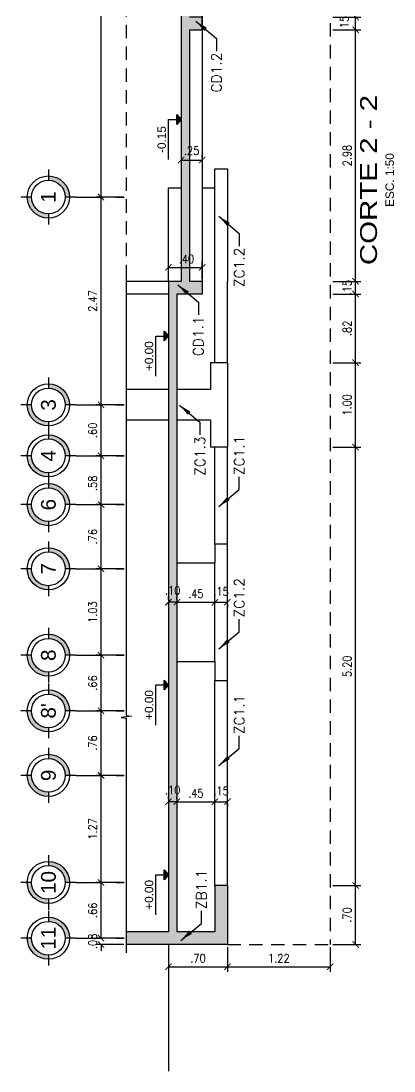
# Model space of a CAD drawing. Header units: millimetres. Extents: x 32 to 57.1, y -1.6 to 19.3.
# Drawn here: x 31.96 to 36.39, y -1.57 to 10.88 of the extents above; entities that cross this region are included whole.
import ezdxf
from ezdxf.enums import TextEntityAlignment as Align

# ---------------------------------------------------------------- set-up
doc = ezdxf.new("R2010")
doc.units = ezdxf.units.MM
doc.header["$LTSCALE"] = 0.05
doc.linetypes.add('DASHDOT2', pattern=[12.7, 6.35, -3.175, 0, -3.175])
doc.linetypes.add('HIDDEN2', pattern=[4.7625, 3.175, -1.5875])
for name, color, linetype in [('ACHURADO', 1, 'Continuous'), ('ACOTADO', 2, 'Continuous'), ('CANT_INVIS', 2, 'HIDDEN2'), ('CANT_VIS', 3, 'Continuous'), ('CONT_CORTE', 4, 'Continuous'), ('EJES', 1, 'DASHDOT2'), ('TITULOS', 1, 'Continuous'), ('TXT_IND', 2, 'Continuous')]:
    doc.layers.add(name, color=color, linetype=linetype)
doc.styles.add('ACOTAMIENTOS', font='romans.shx', dxfattribs={"width": 0.85})
doc.styles.add('ARIAL', font='arial.ttf')
doc.styles.get("Standard").update_dxf_attribs({"font": 'romans.shx'})
doc.dimstyles.new('ACOTA_50', dxfattribs={"dimscale": 0.05, "dimtxt": 2, "dimasz": 1.5, "dimexe": 1.25, "dimexo": 0.625, "dimgap": 1, "dimtad": 1, "dimzin": 4, "dimdsep": 46, "dimtxsty": 'ACOTAMIENTOS', "dimblk1": 'ARCHTICK', "dimblk2": 'ARCHTICK', "dimsah": 1, "dimcen": 1.5, "dimclrd": 1, "dimclre": 1, "dimclrt": 256, "dimadec": 0, "dimazin": 0, "dimtfac": 1, "dimtofl": 0, "dimtmove": 2, "dimatfit": 3, "dimfxl": 0, "dimtolj": 1, "dimtzin": 0, "dimarcsym": 0})

# ---------------------------------------------------------------- blocks, each defined once
blk = doc.blocks.new('Nivel-elev')
at = {"layer": 'TXT_IND'}
blk.add_hatch(color=1, dxfattribs=at).paths.add_polyline_path([(-0.058, 0.051), (0.058, 0.051), (0, 0)])
for p, q in [((0, 0), (-0.058, 0.051)), ((-0.058, 0.051), (0.058, 0.051)), ((0.058, 0.051), (0, 0))]:
    blk.add_line(p, q, dxfattribs=at)
blk.add_lwpolyline([(-0.476, 0.151), (0, 0.151), (0, 0.051)], dxfattribs=at)
blk.add_attdef('+2.85', (-0.476, 0.171), '', height=0.0975, dxfattribs=at)
blk = doc.blocks.new('_ARCHTICK')
at = {"color": 0, "linetype": 'ByBlock', "const_width": 0.15}
blk.add_lwpolyline([(-0.5, -0.5), (0.5, 0.5)], dxfattribs=at)
blk = doc.blocks.new('*D170')
at = {"layer": 'ACOTADO', "color": 1, "lineweight": -2}
for p, q in [((33.712, -0.106), (33.712, -0.4)), ((34.412, -0.106), (34.412, -0.4)), ((33.712, -0.338), (34.412, -0.338))]:
    blk.add_line(p, q, dxfattribs=at)
at = {"layer": 'DEFPOINTS', "color": 0}
for p in [(33.712, -0.075), (34.412, -0.075), (34.412, -0.338)]:
    blk.add_point(p, dxfattribs=at)
at = {"layer": 'ACOTADO', "color": 1, "lineweight": -2, "xscale": 0.07500000000000001, "yscale": 0.07500000000000001, "zscale": 0.07500000000000001, "rotation": 180}
blk.add_blockref('_ARCHTICK', (33.712, -0.338), dxfattribs=at)
at = {"layer": 'ACOTADO', "color": 1, "lineweight": -2, "xscale": 0.07500000000000001, "yscale": 0.07500000000000001, "zscale": 0.07500000000000001}
blk.add_blockref('_ARCHTICK', (34.412, -0.338), dxfattribs=at)
at = {"layer": 'ACOTADO', "insert": (34.062, -0.238), "char_height": 0.1, "attachment_point": 5, "style": 'ACOTAMIENTOS'}
blk.add_mtext('\\A1;.70', dxfattribs=at)
blk = doc.blocks.new('*D171')
at = {"layer": 'ACOTADO', "color": 1, "lineweight": -2}
for p, q in [((35.663, 0.625), (35.994, 0.625)), ((35.932, -0.075), (35.932, 0.625)), ((35.663, -0.075), (35.994, -0.075))]:
    blk.add_line(p, q, dxfattribs=at)
at = {"layer": 'DEFPOINTS', "color": 0}
for p in [(35.632, 0.625), (35.932, 0.625), (35.632, -0.075)]:
    blk.add_point(p, dxfattribs=at)
at = {"layer": 'ACOTADO', "color": 1, "lineweight": -2, "xscale": 0.07500000000000001, "yscale": 0.07500000000000001, "zscale": 0.07500000000000001}
for p, rotation in [((35.932, 0.625), 90), ((35.932, -0.075), 270)]:
    blk.add_blockref('_ARCHTICK', p, dxfattribs=dict(at, rotation=rotation))
at = {"layer": 'ACOTADO', "insert": (35.832, 0.275), "char_height": 0.1, "attachment_point": 5, "rotation": 90, "style": 'ACOTAMIENTOS'}
blk.add_mtext('\\A1;.70', dxfattribs=at)
blk = doc.blocks.new('*D169')
at = {"layer": 'ACOTADO', "color": 1, "lineweight": -2}
for p, q in [((35.663, 7.79), (35.994, 7.79)), ((35.932, 7.64), (35.932, 7.79)), ((35.663, 7.64), (35.994, 7.64))]:
    blk.add_line(p, q, dxfattribs=at)
at = {"layer": 'DEFPOINTS', "color": 0}
for p in [(35.632, 7.79), (35.932, 7.79), (35.632, 7.64)]:
    blk.add_point(p, dxfattribs=at)
at = {"layer": 'ACOTADO', "color": 1, "lineweight": -2, "xscale": 0.07500000000000001, "yscale": 0.07500000000000001, "zscale": 0.07500000000000001}
for p, rotation in [((35.932, 7.79), 90), ((35.932, 7.64), 270)]:
    blk.add_blockref('_ARCHTICK', p, dxfattribs=dict(at, rotation=rotation))
at = {"layer": 'ACOTADO', "insert": (35.832, 7.715), "char_height": 0.1, "attachment_point": 5, "rotation": 90, "style": 'ACOTAMIENTOS'}
blk.add_mtext('\\A1;.15', dxfattribs=at)
blk = doc.blocks.new('*D172')
at = {"layer": 'ACOTADO', "color": 1, "lineweight": -2}
for p, q in [((35.663, 5.825), (35.994, 5.825)), ((35.932, 0.625), (35.932, 5.825)), ((35.663, 0.625), (35.994, 0.625))]:
    blk.add_line(p, q, dxfattribs=at)
at = {"layer": 'DEFPOINTS', "color": 0}
for p in [(35.632, 5.825), (35.932, 5.825), (35.632, 0.625)]:
    blk.add_point(p, dxfattribs=at)
at = {"layer": 'ACOTADO', "color": 1, "lineweight": -2, "xscale": 0.07500000000000001, "yscale": 0.07500000000000001, "zscale": 0.07500000000000001}
for p, rotation in [((35.932, 5.825), 90), ((35.932, 0.625), 270)]:
    blk.add_blockref('_ARCHTICK', p, dxfattribs=dict(at, rotation=rotation))
at = {"layer": 'ACOTADO', "insert": (35.832, 3.225), "char_height": 0.1, "attachment_point": 5, "rotation": 90, "style": 'ACOTAMIENTOS'}
blk.add_mtext('\\A1;5.20', dxfattribs=at)
blk = doc.blocks.new('*D173')
at = {"layer": 'ACOTADO', "color": 1, "lineweight": -2}
for p, q in [((35.663, 6.825), (35.994, 6.825)), ((35.932, 5.825), (35.932, 6.825)), ((35.663, 5.825), (35.994, 5.825))]:
    blk.add_line(p, q, dxfattribs=at)
at = {"layer": 'DEFPOINTS', "color": 0}
for p in [(35.632, 6.825), (35.932, 6.825), (35.632, 5.825)]:
    blk.add_point(p, dxfattribs=at)
at = {"layer": 'ACOTADO', "color": 1, "lineweight": -2, "xscale": 0.07500000000000001, "yscale": 0.07500000000000001, "zscale": 0.07500000000000001}
for p, rotation in [((35.932, 6.825), 90), ((35.932, 5.825), 270)]:
    blk.add_blockref('_ARCHTICK', p, dxfattribs=dict(at, rotation=rotation))
at = {"layer": 'ACOTADO', "insert": (35.832, 6.325), "char_height": 0.1, "attachment_point": 5, "rotation": 90, "style": 'ACOTAMIENTOS'}
blk.add_mtext('\\A1;1.00', dxfattribs=at)
blk = doc.blocks.new('*D174')
at = {"layer": 'ACOTADO', "color": 1, "lineweight": -2}
for p, q in [((35.663, 7.64), (35.994, 7.64)), ((35.932, 6.825), (35.932, 7.64)), ((35.663, 6.825), (35.994, 6.825))]:
    blk.add_line(p, q, dxfattribs=at)
at = {"layer": 'DEFPOINTS', "color": 0}
for p in [(35.632, 7.64), (35.932, 7.64), (35.632, 6.825)]:
    blk.add_point(p, dxfattribs=at)
at = {"layer": 'ACOTADO', "color": 1, "lineweight": -2, "xscale": 0.07500000000000001, "yscale": 0.07500000000000001, "zscale": 0.07500000000000001}
for p, rotation in [((35.932, 7.64), 90), ((35.932, 6.825), 270)]:
    blk.add_blockref('_ARCHTICK', p, dxfattribs=dict(at, rotation=rotation))
at = {"layer": 'ACOTADO', "insert": (35.832, 7.233), "char_height": 0.1, "attachment_point": 5, "rotation": 90, "style": 'ACOTAMIENTOS'}
blk.add_mtext('\\A1;.82', dxfattribs=at)
blk = doc.blocks.new('Titulos')
at = {"layer": 'TITULOS', "color": 1, "style": 'ARIAL', "width": 1.25}
blk.add_attdef('TITULO_1', text='', height=0.2, dxfattribs=at).set_placement((0, 0.25), align=Align.MIDDLE_CENTER)
at = {"layer": 'TITULOS', "style": 'ARIAL', "width": 1.25}
blk.add_attdef('TITULO_2', text='', height=0.2, dxfattribs=at).set_placement((0, 0), align=Align.MIDDLE_CENTER)
at = {"layer": 'TITULOS', "color": 2, "width": 1.25}
for tag, p in [('ESCALA_1', (0, -0.25)), ('ESCALA_2', (0, -0.408))]:
    blk.add_attdef(tag, text='', height=0.1, dxfattribs=at).set_placement(p, align=Align.MIDDLE_CENTER)
blk = doc.blocks.new('*D175')
at = {"layer": 'ACOTADO', "color": 1, "lineweight": -2}
for p, q in [((33.712, 1.65), (33.712, 1.682)), ((33.812, 1.619), (33.712, 1.619)), ((33.812, 1.65), (33.812, 1.682))]:
    blk.add_line(p, q, dxfattribs=at)
at = {"layer": 'DEFPOINTS', "color": 0}
for p in [(33.712, 1.619), (33.712, 1.619), (33.812, 1.619)]:
    blk.add_point(p, dxfattribs=at)
at = {"layer": 'ACOTADO', "color": 1, "lineweight": -2, "xscale": 0.07500000000000001, "yscale": 0.07500000000000001, "zscale": 0.07500000000000001, "rotation": 180}
blk.add_blockref('_ARCHTICK', (33.712, 1.619), dxfattribs=at)
at = {"layer": 'ACOTADO', "color": 1, "lineweight": -2, "xscale": 0.07500000000000001, "yscale": 0.07500000000000001, "zscale": 0.07500000000000001}
blk.add_blockref('_ARCHTICK', (33.812, 1.619), dxfattribs=at)
at = {"layer": 'ACOTADO', "insert": (33.762, 1.758), "char_height": 0.1, "attachment_point": 5, "style": 'ACOTAMIENTOS'}
blk.add_mtext('\\A1;.10', dxfattribs=at)
blk = doc.blocks.new('*D176')
at = {"layer": 'ACOTADO', "color": 1, "lineweight": -2}
for p, q in [((33.812, 1.65), (33.812, 1.682)), ((33.812, 1.619), (34.262, 1.619)), ((34.262, 1.646), (34.262, 1.682))]:
    blk.add_line(p, q, dxfattribs=at)
at = {"layer": 'DEFPOINTS', "color": 0}
for p in [(33.812, 1.619), (34.262, 1.619), (34.262, 1.615)]:
    blk.add_point(p, dxfattribs=at)
at = {"layer": 'ACOTADO', "color": 1, "lineweight": -2, "xscale": 0.07500000000000001, "yscale": 0.07500000000000001, "zscale": 0.07500000000000001, "rotation": 180}
blk.add_blockref('_ARCHTICK', (33.812, 1.619), dxfattribs=at)
at = {"layer": 'ACOTADO', "color": 1, "lineweight": -2, "xscale": 0.07500000000000001, "yscale": 0.07500000000000001, "zscale": 0.07500000000000001}
blk.add_blockref('_ARCHTICK', (34.262, 1.619), dxfattribs=at)
at = {"layer": 'ACOTADO', "insert": (34.037, 1.719), "char_height": 0.1, "attachment_point": 5, "style": 'ACOTAMIENTOS'}
blk.add_mtext('\\A1;.45', dxfattribs=at)
blk = doc.blocks.new('*D177')
at = {"layer": 'ACOTADO', "color": 1, "lineweight": -2}
for p, q in [((34.262, 1.646), (34.262, 1.682)), ((34.262, 1.619), (34.412, 1.619)), ((34.412, 1.594), (34.412, 1.557))]:
    blk.add_line(p, q, dxfattribs=at)
at = {"layer": 'DEFPOINTS', "color": 0}
for p in [(34.412, 1.625), (34.412, 1.619), (34.262, 1.615)]:
    blk.add_point(p, dxfattribs=at)
at = {"layer": 'ACOTADO', "color": 1, "lineweight": -2, "xscale": 0.07500000000000001, "yscale": 0.07500000000000001, "zscale": 0.07500000000000001, "rotation": 180}
blk.add_blockref('_ARCHTICK', (34.262, 1.619), dxfattribs=at)
at = {"layer": 'ACOTADO', "color": 1, "lineweight": -2, "xscale": 0.07500000000000001, "yscale": 0.07500000000000001, "zscale": 0.07500000000000001}
blk.add_blockref('_ARCHTICK', (34.412, 1.619), dxfattribs=at)
at = {"layer": 'ACOTADO', "insert": (34.337, 1.747), "char_height": 0.1, "attachment_point": 5, "style": 'ACOTAMIENTOS'}
blk.add_mtext('\\A1;.15', dxfattribs=at)
blk = doc.blocks.new('*D178')
at = {"layer": 'ACOTADO', "color": 1, "lineweight": -2}
for p, q in [((33.712, 4.016), (33.712, 4.048)), ((33.812, 3.985), (33.712, 3.985)), ((33.812, 4.016), (33.812, 4.048))]:
    blk.add_line(p, q, dxfattribs=at)
at = {"layer": 'DEFPOINTS', "color": 0}
for p in [(33.712, 3.985), (33.712, 3.985), (33.812, 3.985)]:
    blk.add_point(p, dxfattribs=at)
at = {"layer": 'ACOTADO', "color": 1, "lineweight": -2, "xscale": 0.07500000000000001, "yscale": 0.07500000000000001, "zscale": 0.07500000000000001, "rotation": 180}
blk.add_blockref('_ARCHTICK', (33.712, 3.985), dxfattribs=at)
at = {"layer": 'ACOTADO', "color": 1, "lineweight": -2, "xscale": 0.07500000000000001, "yscale": 0.07500000000000001, "zscale": 0.07500000000000001}
blk.add_blockref('_ARCHTICK', (33.812, 3.985), dxfattribs=at)
at = {"layer": 'ACOTADO', "insert": (33.762, 4.124), "char_height": 0.1, "attachment_point": 5, "style": 'ACOTAMIENTOS'}
blk.add_mtext('\\A1;.10', dxfattribs=at)
blk = doc.blocks.new('*D179')
at = {"layer": 'ACOTADO', "color": 1, "lineweight": -2}
for p, q in [((33.812, 4.016), (33.812, 4.048)), ((33.812, 3.985), (34.262, 3.985)), ((34.262, 4.012), (34.262, 4.048))]:
    blk.add_line(p, q, dxfattribs=at)
at = {"layer": 'DEFPOINTS', "color": 0}
for p in [(33.812, 3.985), (34.262, 3.985), (34.262, 3.981)]:
    blk.add_point(p, dxfattribs=at)
at = {"layer": 'ACOTADO', "color": 1, "lineweight": -2, "xscale": 0.07500000000000001, "yscale": 0.07500000000000001, "zscale": 0.07500000000000001, "rotation": 180}
blk.add_blockref('_ARCHTICK', (33.812, 3.985), dxfattribs=at)
at = {"layer": 'ACOTADO', "color": 1, "lineweight": -2, "xscale": 0.07500000000000001, "yscale": 0.07500000000000001, "zscale": 0.07500000000000001}
blk.add_blockref('_ARCHTICK', (34.262, 3.985), dxfattribs=at)
at = {"layer": 'ACOTADO', "insert": (34.037, 4.085), "char_height": 0.1, "attachment_point": 5, "style": 'ACOTAMIENTOS'}
blk.add_mtext('\\A1;.45', dxfattribs=at)
blk = doc.blocks.new('*D180')
at = {"layer": 'ACOTADO', "color": 1, "lineweight": -2}
for p, q in [((34.262, 4.012), (34.262, 4.048)), ((34.262, 3.985), (34.412, 3.985)), ((34.412, 3.96), (34.412, 3.923))]:
    blk.add_line(p, q, dxfattribs=at)
at = {"layer": 'DEFPOINTS', "color": 0}
for p in [(34.412, 3.991), (34.412, 3.985), (34.262, 3.981)]:
    blk.add_point(p, dxfattribs=at)
at = {"layer": 'ACOTADO', "color": 1, "lineweight": -2, "xscale": 0.07500000000000001, "yscale": 0.07500000000000001, "zscale": 0.07500000000000001, "rotation": 180}
blk.add_blockref('_ARCHTICK', (34.262, 3.985), dxfattribs=at)
at = {"layer": 'ACOTADO', "color": 1, "lineweight": -2, "xscale": 0.07500000000000001, "yscale": 0.07500000000000001, "zscale": 0.07500000000000001}
blk.add_blockref('_ARCHTICK', (34.412, 3.985), dxfattribs=at)
at = {"layer": 'ACOTADO', "insert": (34.337, 4.113), "char_height": 0.1, "attachment_point": 5, "style": 'ACOTAMIENTOS'}
blk.add_mtext('\\A1;.15', dxfattribs=at)
blk = doc.blocks.new('*D181')
at = {"layer": 'ACOTADO', "color": 1, "lineweight": -2}
for p, q in [((34.412, -0.106), (34.412, -0.4)), ((35.632, -0.106), (35.632, -0.4)), ((34.412, -0.338), (35.632, -0.338))]:
    blk.add_line(p, q, dxfattribs=at)
at = {"layer": 'DEFPOINTS', "color": 0}
for p in [(34.412, -0.075), (35.632, -0.075), (35.632, -0.338)]:
    blk.add_point(p, dxfattribs=at)
at = {"layer": 'ACOTADO', "color": 1, "lineweight": -2, "xscale": 0.07500000000000001, "yscale": 0.07500000000000001, "zscale": 0.07500000000000001, "rotation": 180}
blk.add_blockref('_ARCHTICK', (34.412, -0.338), dxfattribs=at)
at = {"layer": 'ACOTADO', "color": 1, "lineweight": -2, "xscale": 0.07500000000000001, "yscale": 0.07500000000000001, "zscale": 0.07500000000000001}
blk.add_blockref('_ARCHTICK', (35.632, -0.338), dxfattribs=at)
at = {"layer": 'ACOTADO', "insert": (35.022, -0.238), "char_height": 0.1, "attachment_point": 5, "style": 'ACOTAMIENTOS'}
blk.add_mtext('\\A1;1.22', dxfattribs=at)
blk = doc.blocks.new('*D182')
at = {"layer": 'ACOTADO', "color": 1, "lineweight": -2}
for p, q in [((35.663, 10.773), (35.994, 10.773)), ((35.932, 7.79), (35.932, 10.773)), ((35.663, 7.79), (35.994, 7.79))]:
    blk.add_line(p, q, dxfattribs=at)
at = {"layer": 'DEFPOINTS', "color": 0}
for p in [(35.632, 10.773), (35.932, 10.773), (35.632, 7.79)]:
    blk.add_point(p, dxfattribs=at)
at = {"layer": 'ACOTADO', "color": 1, "lineweight": -2, "xscale": 0.07500000000000001, "yscale": 0.07500000000000001, "zscale": 0.07500000000000001}
for p, rotation in [((35.932, 10.773), 90), ((35.932, 7.79), 270)]:
    blk.add_blockref('_ARCHTICK', p, dxfattribs=dict(at, rotation=rotation))
at = {"layer": 'ACOTADO', "insert": (35.832, 9.282), "char_height": 0.1, "attachment_point": 5, "rotation": 90, "style": 'ACOTAMIENTOS'}
blk.add_mtext('\\A1;2.98', dxfattribs=at)
blk = doc.blocks.new('EJE')
at = {"layer": 'EJES', "linetype": 'Continuous'}
for points in [[(-0.25, 0), (-0.2, 0, -0.414214), (0, 0.2), (0, 0.25, 0.414214)], [(0.25, 0), (0.2, 0, -0.414214), (0, -0.2), (0, -0.25, 0.414214)]]:
    blk.add_hatch(color=256, dxfattribs=at).paths.add_polyline_path(points)
at = {"layer": 'EJES', "color": 1, "linetype": 'Continuous'}
for p, q in [((0, 0.2), (0, 0.325)), ((-0.2, 0), (-0.325, 0)), ((0.325, 0), (0.2, 0)), ((0, -0.325), (0, -0.2))]:
    blk.add_line(p, q, dxfattribs=at)
at = {"layer": 'EJES', "color": 3, "linetype": 'Continuous'}
for radius in [0.25, 0.2]:
    blk.add_circle((0, 0), radius, dxfattribs=at)
at = {"layer": 'EJES', "color": 4, "linetype": 'Continuous', "style": 'ARIAL'}
blk.add_attdef('EJE', text='', height=0.175, dxfattribs=at).set_placement((0, 0), align=Align.MIDDLE_CENTER)
blk = doc.blocks.new('*D189')
at = {"layer": 'ACOTADO', "color": 1, "lineweight": -2}
for p, q in [((33.181, 0), (32.849, 0)), ((32.912, 0), (32.912, 0.075)), ((33.181, -0.075), (32.849, -0.075)), ((32.912, -0.075), (32.912, -0.15))]:
    blk.add_line(p, q, dxfattribs=at)
at = {"layer": 'DEFPOINTS', "color": 0}
for p in [(32.912, 0), (33.212, 0), (33.212, -0.075)]:
    blk.add_point(p, dxfattribs=at)
at = {"layer": 'ACOTADO', "color": 1, "lineweight": -2, "xscale": 0.07500000000000001, "yscale": 0.07500000000000001, "zscale": 0.07500000000000001}
for p, rotation in [((32.912, 0), 270), ((32.912, -0.075), 90)]:
    blk.add_blockref('_ARCHTICK', p, dxfattribs=dict(at, rotation=rotation))
at = {"layer": 'ACOTADO', "insert": (32.812, -0.037), "char_height": 0.1, "attachment_point": 5, "rotation": 90, "style": 'ACOTAMIENTOS'}
blk.add_mtext('\\A1;.08', dxfattribs=at)
blk = doc.blocks.new('*D190')
at = {"layer": 'ACOTADO', "color": 1, "lineweight": -2}
for p, q in [((33.181, 0.661), (32.849, 0.661)), ((32.912, 0), (32.912, 0.661)), ((33.181, 0), (32.849, 0))]:
    blk.add_line(p, q, dxfattribs=at)
at = {"layer": 'DEFPOINTS', "color": 0}
for p in [(32.912, 0.661), (33.212, 0.661), (33.212, 0)]:
    blk.add_point(p, dxfattribs=at)
at = {"layer": 'ACOTADO', "color": 1, "lineweight": -2, "xscale": 0.07500000000000001, "yscale": 0.07500000000000001, "zscale": 0.07500000000000001}
for p, rotation in [((32.912, 0.661), 90), ((32.912, 0), 270)]:
    blk.add_blockref('_ARCHTICK', p, dxfattribs=dict(at, rotation=rotation))
at = {"layer": 'ACOTADO', "insert": (32.812, 0.331), "char_height": 0.1, "attachment_point": 5, "rotation": 90, "style": 'ACOTAMIENTOS'}
blk.add_mtext('\\A1;.66', dxfattribs=at)
blk = doc.blocks.new('*D191')
at = {"layer": 'ACOTADO', "color": 1, "lineweight": -2}
for p, q in [((33.181, 1.931), (32.849, 1.931)), ((32.912, 0.661), (32.912, 1.931)), ((33.181, 0.661), (32.849, 0.661))]:
    blk.add_line(p, q, dxfattribs=at)
at = {"layer": 'DEFPOINTS', "color": 0}
for p in [(32.912, 1.931), (33.212, 1.931), (33.212, 0.661)]:
    blk.add_point(p, dxfattribs=at)
at = {"layer": 'ACOTADO', "color": 1, "lineweight": -2, "xscale": 0.07500000000000001, "yscale": 0.07500000000000001, "zscale": 0.07500000000000001}
for p, rotation in [((32.912, 1.931), 90), ((32.912, 0.661), 270)]:
    blk.add_blockref('_ARCHTICK', p, dxfattribs=dict(at, rotation=rotation))
at = {"layer": 'ACOTADO', "insert": (32.812, 1.296), "char_height": 0.1, "attachment_point": 5, "rotation": 90, "style": 'ACOTAMIENTOS'}
blk.add_mtext('\\A1;1.27', dxfattribs=at)
blk = doc.blocks.new('*D192')
at = {"layer": 'ACOTADO', "color": 1, "lineweight": -2}
for p, q in [((33.181, 2.696), (32.849, 2.696)), ((32.912, 1.931), (32.912, 2.696)), ((33.181, 1.931), (32.849, 1.931))]:
    blk.add_line(p, q, dxfattribs=at)
at = {"layer": 'DEFPOINTS', "color": 0}
for p in [(32.912, 2.696), (33.212, 2.696), (33.212, 1.931)]:
    blk.add_point(p, dxfattribs=at)
at = {"layer": 'ACOTADO', "color": 1, "lineweight": -2, "xscale": 0.07500000000000001, "yscale": 0.07500000000000001, "zscale": 0.07500000000000001}
for p, rotation in [((32.912, 2.696), 90), ((32.912, 1.931), 270)]:
    blk.add_blockref('_ARCHTICK', p, dxfattribs=dict(at, rotation=rotation))
at = {"layer": 'ACOTADO', "insert": (32.812, 2.314), "char_height": 0.1, "attachment_point": 5, "rotation": 90, "style": 'ACOTAMIENTOS'}
blk.add_mtext('\\A1;.76', dxfattribs=at)
blk = doc.blocks.new('*D193')
at = {"layer": 'ACOTADO', "color": 1, "lineweight": -2}
for p, q in [((33.181, 3.356), (32.849, 3.356)), ((32.912, 2.696), (32.912, 3.356)), ((33.181, 2.696), (32.849, 2.696))]:
    blk.add_line(p, q, dxfattribs=at)
at = {"layer": 'DEFPOINTS', "color": 0}
for p in [(32.912, 3.356), (33.212, 3.356), (33.212, 2.696)]:
    blk.add_point(p, dxfattribs=at)
at = {"layer": 'ACOTADO', "color": 1, "lineweight": -2, "xscale": 0.07500000000000001, "yscale": 0.07500000000000001, "zscale": 0.07500000000000001}
for p, rotation in [((32.912, 3.356), 90), ((32.912, 2.696), 270)]:
    blk.add_blockref('_ARCHTICK', p, dxfattribs=dict(at, rotation=rotation))
at = {"layer": 'ACOTADO', "insert": (32.812, 3.026), "char_height": 0.1, "attachment_point": 5, "rotation": 90, "style": 'ACOTAMIENTOS'}
blk.add_mtext('\\A1;.66', dxfattribs=at)
blk = doc.blocks.new('*D194')
at = {"layer": 'ACOTADO', "color": 1, "lineweight": -2}
for p, q in [((33.181, 4.381), (32.849, 4.381)), ((32.912, 3.356), (32.912, 4.381)), ((33.181, 3.356), (32.849, 3.356))]:
    blk.add_line(p, q, dxfattribs=at)
at = {"layer": 'DEFPOINTS', "color": 0}
for p in [(32.912, 4.381), (33.212, 4.381), (33.212, 3.356)]:
    blk.add_point(p, dxfattribs=at)
at = {"layer": 'ACOTADO', "color": 1, "lineweight": -2, "xscale": 0.07500000000000001, "yscale": 0.07500000000000001, "zscale": 0.07500000000000001}
for p, rotation in [((32.912, 4.381), 90), ((32.912, 3.356), 270)]:
    blk.add_blockref('_ARCHTICK', p, dxfattribs=dict(at, rotation=rotation))
at = {"layer": 'ACOTADO', "insert": (32.812, 3.868), "char_height": 0.1, "attachment_point": 5, "rotation": 90, "style": 'ACOTAMIENTOS'}
blk.add_mtext('\\A1;1.03', dxfattribs=at)
blk = doc.blocks.new('*D195')
at = {"layer": 'ACOTADO', "color": 1, "lineweight": -2}
for p, q in [((33.181, 5.142), (32.849, 5.142)), ((32.912, 4.381), (32.912, 5.142)), ((33.181, 4.381), (32.849, 4.381))]:
    blk.add_line(p, q, dxfattribs=at)
at = {"layer": 'DEFPOINTS', "color": 0}
for p in [(32.912, 5.142), (33.212, 5.142), (33.212, 4.381)]:
    blk.add_point(p, dxfattribs=at)
at = {"layer": 'ACOTADO', "color": 1, "lineweight": -2, "xscale": 0.07500000000000001, "yscale": 0.07500000000000001, "zscale": 0.07500000000000001}
for p, rotation in [((32.912, 5.142), 90), ((32.912, 4.381), 270)]:
    blk.add_blockref('_ARCHTICK', p, dxfattribs=dict(at, rotation=rotation))
at = {"layer": 'ACOTADO', "insert": (32.812, 4.762), "char_height": 0.1, "attachment_point": 5, "rotation": 90, "style": 'ACOTAMIENTOS'}
blk.add_mtext('\\A1;.76', dxfattribs=at)
blk = doc.blocks.new('*D196')
at = {"layer": 'ACOTADO', "color": 1, "lineweight": -2}
for p, q in [((33.181, 5.721), (32.849, 5.721)), ((32.912, 5.142), (32.912, 5.721)), ((33.181, 5.142), (32.849, 5.142))]:
    blk.add_line(p, q, dxfattribs=at)
at = {"layer": 'DEFPOINTS', "color": 0}
for p in [(32.912, 5.721), (33.212, 5.721), (33.212, 5.142)]:
    blk.add_point(p, dxfattribs=at)
at = {"layer": 'ACOTADO', "color": 1, "lineweight": -2, "xscale": 0.07500000000000001, "yscale": 0.07500000000000001, "zscale": 0.07500000000000001}
for p, rotation in [((32.912, 5.721), 90), ((32.912, 5.142), 270)]:
    blk.add_blockref('_ARCHTICK', p, dxfattribs=dict(at, rotation=rotation))
at = {"layer": 'ACOTADO', "insert": (32.812, 5.395), "char_height": 0.1, "attachment_point": 5, "rotation": 90, "style": 'ACOTAMIENTOS'}
blk.add_mtext('\\A1;.58', dxfattribs=at)
blk = doc.blocks.new('*D197')
at = {"layer": 'ACOTADO', "color": 1, "lineweight": -2}
for p, q in [((33.181, 6.325), (32.849, 6.325)), ((32.912, 5.721), (32.912, 6.325)), ((33.181, 5.721), (32.849, 5.721))]:
    blk.add_line(p, q, dxfattribs=at)
at = {"layer": 'DEFPOINTS', "color": 0}
for p in [(32.912, 6.325), (33.212, 6.325), (33.212, 5.721)]:
    blk.add_point(p, dxfattribs=at)
at = {"layer": 'ACOTADO', "color": 1, "lineweight": -2, "xscale": 0.07500000000000001, "yscale": 0.07500000000000001, "zscale": 0.07500000000000001}
for p, rotation in [((32.912, 6.325), 90), ((32.912, 5.721), 270)]:
    blk.add_blockref('_ARCHTICK', p, dxfattribs=dict(at, rotation=rotation))
at = {"layer": 'ACOTADO', "insert": (32.812, 6.023), "char_height": 0.1, "attachment_point": 5, "rotation": 90, "style": 'ACOTAMIENTOS'}
blk.add_mtext('\\A1;.60', dxfattribs=at)
blk = doc.blocks.new('*D198')
at = {"layer": 'ACOTADO', "color": 1, "lineweight": -2}
for p, q in [((33.181, 8.79), (32.849, 8.79)), ((32.912, 6.325), (32.912, 8.79)), ((33.181, 6.325), (32.849, 6.325))]:
    blk.add_line(p, q, dxfattribs=at)
at = {"layer": 'DEFPOINTS', "color": 0}
for p in [(32.912, 8.79), (33.212, 8.79), (33.212, 6.325)]:
    blk.add_point(p, dxfattribs=at)
at = {"layer": 'ACOTADO', "color": 1, "lineweight": -2, "xscale": 0.07500000000000001, "yscale": 0.07500000000000001, "zscale": 0.07500000000000001}
for p, rotation in [((32.912, 8.79), 90), ((32.912, 6.325), 270)]:
    blk.add_blockref('_ARCHTICK', p, dxfattribs=dict(at, rotation=rotation))
at = {"layer": 'ACOTADO', "insert": (32.812, 7.558), "char_height": 0.1, "attachment_point": 5, "rotation": 90, "style": 'ACOTAMIENTOS'}
blk.add_mtext('\\A1;2.47', dxfattribs=at)
blk = doc.blocks.new('*D199')
at = {"layer": 'ACOTADO', "color": 1, "lineweight": -2}
for p, q in [((33.181, 17.302), (32.849, 17.302)), ((32.912, 8.79), (32.912, 17.302)), ((33.181, 8.79), (32.849, 8.79))]:
    blk.add_line(p, q, dxfattribs=at)
at = {"layer": 'DEFPOINTS', "color": 0}
for p in [(32.912, 17.302), (33.212, 17.302), (33.212, 8.79)]:
    blk.add_point(p, dxfattribs=at)
at = {"layer": 'ACOTADO', "color": 1, "lineweight": -2, "xscale": 0.07500000000000001, "yscale": 0.07500000000000001, "zscale": 0.07500000000000001}
for p, rotation in [((32.912, 17.302), 90), ((32.912, 8.79), 270)]:
    blk.add_blockref('_ARCHTICK', p, dxfattribs=dict(at, rotation=rotation))
at = {"layer": 'ACOTADO', "insert": (32.812, 13.046), "char_height": 0.1, "attachment_point": 5, "rotation": 90, "style": 'ACOTAMIENTOS'}
blk.add_mtext('\\A1;8.51', dxfattribs=at)
blk = doc.blocks.new('*D344')
at = {"layer": 'ACOTADO', "color": 1, "lineweight": -2}
for p, q in [((35.663, 10.923), (35.994, 10.923)), ((35.932, 10.773), (35.932, 10.923)), ((35.663, 10.773), (35.994, 10.773))]:
    blk.add_line(p, q, dxfattribs=at)
at = {"layer": 'DEFPOINTS', "color": 0}
for p in [(35.632, 10.923), (35.932, 10.923), (35.632, 10.773)]:
    blk.add_point(p, dxfattribs=at)
at = {"layer": 'ACOTADO', "color": 1, "lineweight": -2, "xscale": 0.07500000000000001, "yscale": 0.07500000000000001, "zscale": 0.07500000000000001}
for p, rotation in [((35.932, 10.923), 90), ((35.932, 10.773), 270)]:
    blk.add_blockref('_ARCHTICK', p, dxfattribs=dict(at, rotation=rotation))
at = {"layer": 'ACOTADO', "insert": (35.798, 10.848), "char_height": 0.1, "attachment_point": 5, "rotation": 90, "style": 'ACOTAMIENTOS'}
blk.add_mtext('\\A1;.15', dxfattribs=at)
blk = doc.blocks.new('*D348')
at = {"layer": 'ACOTADO', "color": 1, "lineweight": -2}
for p, q in [((33.862, 9.229), (34.112, 9.229)), ((34.112, 9.26), (34.112, 9.292)), ((33.862, 9.198), (33.862, 9.167))]:
    blk.add_line(p, q, dxfattribs=at)
at = {"layer": 'DEFPOINTS', "color": 0}
for p in [(33.862, 9.229), (34.112, 9.229), (34.112, 9.229)]:
    blk.add_point(p, dxfattribs=at)
at = {"layer": 'ACOTADO', "color": 1, "lineweight": -2, "xscale": 0.07500000000000001, "yscale": 0.07500000000000001, "zscale": 0.07500000000000001, "rotation": 180}
blk.add_blockref('_ARCHTICK', (33.862, 9.229), dxfattribs=at)
at = {"layer": 'ACOTADO', "color": 1, "lineweight": -2, "xscale": 0.07500000000000001, "yscale": 0.07500000000000001, "zscale": 0.07500000000000001}
blk.add_blockref('_ARCHTICK', (34.112, 9.229), dxfattribs=at)
at = {"layer": 'ACOTADO', "insert": (33.987, 9.341), "char_height": 0.1, "attachment_point": 5, "style": 'ACOTAMIENTOS'}
blk.add_mtext('\\A1;.25', dxfattribs=at)
blk = doc.blocks.new('*D349')
at = {"layer": 'ACOTADO', "color": 1, "lineweight": -2}
for p, q in [((33.712, 7.822), (33.712, 8.019)), ((34.112, 7.822), (34.112, 8.019)), ((33.712, 7.956), (34.112, 7.956))]:
    blk.add_line(p, q, dxfattribs=at)
at = {"layer": 'DEFPOINTS', "color": 0}
for p in [(34.112, 7.956), (33.712, 7.79), (34.112, 7.79)]:
    blk.add_point(p, dxfattribs=at)
at = {"layer": 'ACOTADO', "color": 1, "lineweight": -2, "xscale": 0.07500000000000001, "yscale": 0.07500000000000001, "zscale": 0.07500000000000001, "rotation": 180}
blk.add_blockref('_ARCHTICK', (33.712, 7.956), dxfattribs=at)
at = {"layer": 'ACOTADO', "color": 1, "lineweight": -2, "xscale": 0.07500000000000001, "yscale": 0.07500000000000001, "zscale": 0.07500000000000001}
blk.add_blockref('_ARCHTICK', (34.112, 7.956), dxfattribs=at)
at = {"layer": 'ACOTADO', "insert": (33.926, 8.056), "char_height": 0.1, "attachment_point": 5, "style": 'ACOTAMIENTOS'}
blk.add_mtext('\\A1;.40', dxfattribs=at)

msp = doc.modelspace()

# ---------------------------------------------------------------- hatches: boundary and pattern name
at = {"layer": 'ACHURADO'}
msp.add_hatch(color=254, dxfattribs=at).paths.add_polyline_path([(34.412, 0.625), (34.262, 0.625), (34.262, 0.075), (33.812, 0.075), (33.812, 6.508), (33.812, 7.64), (34.112, 7.64), (34.112, 7.79), (33.962, 7.79), (33.962, 10.773), (34.112, 10.773), (34.112, 10.923), (33.962, 10.923), (33.962, 13.021), (34.112, 13.021), (34.112, 13.171), (33.862, 13.171), (33.862, 7.79), (33.712, 7.79), (33.712, 0.075), (33.212, 0.075), (33.212, -0.075), (33.712, -0.075), (34.412, -0.075)])

# ---------------------------------------------------------------- linework, layer by layer
at = {"layer": 'CANT_INVIS', "color": 6}
for points in [[(33.862, 17.302), (33.212, 17.302), (33.212, 7.79)], [(35.632, 13.181), (35.632, -0.075)], [(34.412, -0.075), (35.632, -0.075)]]:
    msp.add_lwpolyline(points, dxfattribs=at)
at = {"layer": 'CANT_VIS'}
for p, q in [((34.112, 13.021), (34.112, 7.79)), ((34.262, 6.825), (34.262, 8.898)), ((33.712, 7.79), (33.212, 7.79)), ((34.412, 6.825), (34.412, 7.79)), ((33.712, 7.64), (33.212, 7.64)), ((34.412, 6.825), (34.212, 6.825)), ((34.212, 6.825), (34.212, 6.508)), ((34.412, 6.825), (34.412, 5.825)), ((33.712, 6.508), (33.212, 6.508)), ((34.212, 6.508), (33.812, 6.508)), ((33.712, 6.143), (33.212, 6.143)), ((34.212, 6.143), (33.812, 6.143)), ((34.212, 6.143), (34.212, 5.825)), ((34.412, 5.825), (34.212, 5.825)), ((34.262, 4.672), (34.262, 5.825)), ((34.412, 4.672), (34.412, 5.825)), ((34.412, 4.672), (34.262, 4.672)), ((34.262, 4.672), (34.262, 4.447)), ((34.412, 3.056), (34.412, 4.672)), ((34.262, 4.447), (33.812, 4.447)), ((34.262, 3.281), (34.262, 4.447)), ((33.812, 3.281), (34.262, 3.281)), ((34.262, 3.281), (34.262, 3.056)), ((34.262, 0.625), (34.262, 3.056)), ((34.262, 3.056), (34.412, 3.056)), ((34.412, 0.625), (34.412, 3.056))]:
    msp.add_line(p, q, dxfattribs=at)
for points in [[(34.112, 8.898), (34.262, 8.898), (34.262, 9.123), (34.412, 9.123), (34.412, 7.79)], [(33.712, 7.79), (33.712, 8.898), (33.862, 8.898)]]:
    msp.add_lwpolyline(points, dxfattribs=at)
at = {"layer": 'CONT_CORTE'}
for p, q in [((33.862, 13.171), (33.862, 7.79)), ((33.962, 10.773), (33.962, 7.79)), ((33.712, 7.79), (33.712, 0.075)), ((33.862, 7.79), (33.712, 7.79)), ((34.112, 7.79), (33.962, 7.79)), ((34.112, 7.79), (34.112, 7.64)), ((34.112, 7.64), (33.812, 7.64)), ((33.812, 7.64), (33.812, 6.508)), ((33.812, 6.508), (33.812, 0.075)), ((34.412, 0.625), (34.262, 0.625)), ((34.262, 0.625), (34.262, 0.075)), ((34.412, 0.625), (34.412, -0.075)), ((33.712, 0.075), (33.212, 0.075)), ((34.262, 0.075), (33.812, 0.075)), ((33.712, -0.075), (33.212, -0.075)), ((34.412, -0.075), (33.712, -0.075)), ((33.712, -0.075), (33.712, -0.075))]:
    msp.add_line(p, q, dxfattribs=at)
at = {"layer": 'CONT_CORTE', "color": 1}
msp.add_line((33.712, -0.075), (33.712, -1.575), dxfattribs=at)
at = {"layer": 'CONT_CORTE'}
msp.add_lwpolyline([(33.962, 10.773), (34.112, 10.773), (34.112, 10.923), (33.962, 10.923)], dxfattribs=at)
at = {"layer": 'CONT_CORTE', "color": 1}
msp.add_lwpolyline([(33.212, 7.89), (33.212, 2.64), (33.272, 2.632), (33.152, 2.616), (33.212, 2.608), (33.212, -0.175)], dxfattribs=at)
at = {"layer": 'EJES'}
for p, q in [((32.612, 8.79), (33.212, 8.79)), ((32.612, 6.325), (33.212, 6.325)), ((32.612, 5.721), (33.212, 5.721)), ((32.612, 5.142), (33.212, 5.142)), ((32.612, 4.381), (33.212, 4.381)), ((32.612, 3.356), (33.212, 3.356)), ((32.612, 2.696), (33.212, 2.696)), ((32.612, 1.931), (33.212, 1.931)), ((32.612, 0.661), (33.212, 0.661)), ((32.612, 0), (33.212, 0))]:
    msp.add_line(p, q, dxfattribs=at)

# ---------------------------------------------------------------- block references
at = {"layer": 'EJES', "rotation": 90}
for p, values in [((32.287, 8.79), {'EJE': '1'}), ((32.287, 6.325), {'EJE': '3'}), ((32.287, 5.721), {'EJE': '4'}), ((32.287, 5.142), {'EJE': '6'}), ((32.287, 4.381), {'EJE': '7'}), ((32.287, 3.356), {'EJE': '8'}), ((32.287, 2.696), {'EJE': "8'"}), ((32.287, 1.931), {'EJE': '9'}), ((32.287, 0.661), {'EJE': '10'}), ((32.287, 0), {'EJE': '11'})]:
    msp.add_blockref('EJE', p, dxfattribs=at).add_auto_attribs(values)
at = {"layer": 'TITULOS'}
ref = msp.add_blockref('Titulos', (36.086, 8.992), dxfattribs=dict(at, rotation=90))
ref.add_attrib('TITULO_2', 'CORTE 2 - 2', dxfattribs={"height": 0.2, "rotation": 90, "style": 'ARIAL', "width": 1.25}).set_placement((36.086, 8.992), align=Align.MIDDLE_CENTER)
ref.add_attrib('ESCALA_1', 'ESC. 1:50', dxfattribs={"color": 2, "height": 0.1, "rotation": 90, "style": 'ARIAL'}).set_placement((36.337, 8.992), align=Align.MIDDLE_CENTER)
at = {"layer": 'TXT_IND'}
ref = msp.add_blockref('Nivel-elev', (33.862, 9.71), dxfattribs=dict(at, rotation=90))
ref.add_attrib('+2.85', '-0.15', dxfattribs={"height": 0.1, "rotation": 90, "style": 'ARIAL'}).set_placement((33.711, 9.472), align=Align.BOTTOM_CENTER)
ref = msp.add_blockref('Nivel-elev', (33.712, 7.141), dxfattribs=dict(at, rotation=90))
ref.add_attrib('+2.85', '+0.00', dxfattribs={"height": 0.1, "rotation": 90, "style": 'ARIAL'}).set_placement((33.561, 6.903), align=Align.BOTTOM_CENTER)
ref = msp.add_blockref('Nivel-elev', (33.712, 3.004), dxfattribs=dict(at, rotation=90))
ref.add_attrib('+2.85', '+0.00', dxfattribs={"height": 0.1, "rotation": 90, "style": 'ARIAL'}).set_placement((33.561, 2.766), align=Align.BOTTOM_CENTER)
ref = msp.add_blockref('Nivel-elev', (33.712, 0.752), dxfattribs=dict(at, rotation=90))
ref.add_attrib('+2.85', '+0.00', dxfattribs={"height": 0.1, "rotation": 90, "style": 'ARIAL'}).set_placement((33.561, 0.514), align=Align.BOTTOM_CENTER)

# ---------------------------------------------------------------- texts
at = {"layer": 'TXT_IND', "color": 4, "char_height": 0.12, "rotation": 90}
for s, insert, attachment_point in [('CD1.2', (34.281, 10.503), 6), ('ZC1.2', (34.552, 8.19), 6), ('CD1.1', (34.067, 7.375), 6), ('ZC1.3', (34.086, 5.951), 6), ('ZC1.1', (34.552, 5.491), 4), ('ZC1.2', (34.552, 3.804), 4), ('ZC1.1', (34.552, 2.419), 4), ('ZB1.1', (34.102, 0.345), 4)]:
    msp.add_mtext(s, dxfattribs=dict(at, insert=insert, attachment_point=attachment_point))

# ---------------------------------------------------------------- dimensions: what is measured, and where the dimension line sits
at = {"layer": 'ACOTADO', "color": 1}
for base, p1, p2, angle, picture, middle in [((32.912, 17.302), (33.212, 8.79), (33.212, 17.302), 90, '*D199', (32.812, 13.046)), ((35.932, 10.773), (35.632, 7.79), (35.632, 10.773), 90, '*D182', (35.832, 9.282)), ((32.912, 8.7903), (33.212, 6.325), (33.212, 8.7903), 90, '*D198', (32.812, 7.5577)), ((35.932, 7.6404), (35.632, 6.825), (35.632, 7.6404), 90, '*D174', (35.832, 7.2327)), ((35.932, 6.825), (35.632, 5.825), (35.632, 6.825), 90, '*D173', (35.832, 6.325)), ((32.912, 6.325), (33.212, 5.721), (33.212, 6.325), 90, '*D197', (32.812, 6.023)), ((35.932, 5.825), (35.632, 0.625), (35.632, 5.825), 90, '*D172', (35.832, 3.225)), ((34.262, 3.985), (33.812, 3.985), (34.262, 3.981), 180, '*D179', (34.037, 4.085)), ((34.262, 1.619), (33.812, 1.619), (34.262, 1.615), 180, '*D176', (34.037, 1.719))]:
    dim = msp.add_linear_dim(base=base, p1=p1, p2=p2, angle=angle, dimstyle='ACOTA_50', dxfattribs=at)
    dim.commit()
    dim.dimension.update_dxf_attribs({"geometry": picture, "text_midpoint": middle})
at = {"layer": 'ACOTADO'}
for base, p1, p2, angle, picture, middle, dimtype in [((35.932, 10.923), (35.632, 10.773), (35.632, 10.923), 90, '*D344', (35.798, 10.848), 160), ((34.112, 9.229), (33.862, 9.229), (34.112, 9.229), 360, '*D348', (33.987, 9.341), 161), ((34.112, 7.956), (33.712, 7.79), (34.112, 7.79), 0, '*D349', (33.926, 8.056), 161), ((35.932, 7.79), (35.632, 7.64), (35.632, 7.79), 90, '*D169', (35.832, 7.715), 160), ((32.912, 5.721), (33.212, 5.142), (33.212, 5.721), 90, '*D196', (32.812, 5.395), 160), ((33.712, 3.985), (33.812, 3.985), (33.712, 3.985), 180, '*D178', (33.762, 4.124), 160), ((33.712, 1.619), (33.812, 1.619), (33.712, 1.619), 180, '*D175', (33.762, 1.758), 160), ((32.91199406, 0.000034472), (33.21199406, -0.074965528), (33.21199406, 0.000034472), 90, '*D189', (32.81199406, -0.037465528), 160)]:
    dim = msp.add_linear_dim(base=base, p1=p1, p2=p2, angle=angle, dimstyle='ACOTA_50', dxfattribs=at)
    dim.commit()
    dim.dimension.update_dxf_attribs({"geometry": picture, "text_midpoint": middle, "dimtype": dimtype})
for base, p1, p2, picture, middle in [((32.912, 5.142), (33.212, 4.381), (33.212, 5.142), '*D195', (32.812, 4.762)), ((32.91199406, 4.38087057), (33.21199406, 3.35587057), (33.21199406, 4.38087057), '*D194', (32.81199406, 3.86837057)), ((32.912, 3.356), (33.212, 2.696), (33.212, 3.356), '*D193', (32.812, 3.026)), ((32.912, 2.696), (33.212, 1.9314), (33.212, 2.696), '*D192', (32.812, 2.3137)), ((32.912, 1.931), (33.212, 0.661), (33.212, 1.931), '*D191', (32.812, 1.296)), ((32.912, 0.661), (33.212, 0), (33.212, 0.661), '*D190', (32.812, 0.331)), ((35.932, 0.625), (35.632, -0.075), (35.632, 0.625), '*D171', (35.832, 0.275))]:
    dim = msp.add_linear_dim(base=base, p1=p1, p2=p2, angle=90, dimstyle='ACOTA_50', dxfattribs=at)
    dim.commit()
    dim.dimension.update_dxf_attribs({"geometry": picture, "text_midpoint": middle})
at = {"layer": 'ACOTADO', "color": 1}
for base, p1, p2, picture, middle in [((34.412, 3.985), (34.262, 3.981), (34.412, 3.991), '*D180', (34.337, 4.113)), ((34.412, 1.619), (34.262, 1.615), (34.412, 1.625), '*D177', (34.337, 1.747))]:
    dim = msp.add_linear_dim(base=base, p1=p1, p2=p2, angle=180, dimstyle='ACOTA_50', dxfattribs=at)
    dim.commit()
    dim.dimension.update_dxf_attribs({"geometry": picture, "text_midpoint": middle, "dimtype": 160})
at = {"layer": 'ACOTADO'}
dim = msp.add_linear_dim(base=(34.412, -0.338), p1=(33.712, -0.075), p2=(34.412, -0.075), dimstyle='ACOTA_50', dxfattribs=at)
dim.commit()
dim.dimension.update_dxf_attribs({"geometry": '*D170', "text_midpoint": (34.062, -0.238)})
at = {"layer": 'ACOTADO', "color": 1}
dim = msp.add_linear_dim(base=(35.632, -0.338), p1=(34.412, -0.075), p2=(35.632, -0.075), dimstyle='ACOTA_50', dxfattribs=at)
dim.commit()
dim.dimension.update_dxf_attribs({"geometry": '*D181', "text_midpoint": (35.022, -0.238)})

# ---------------------------------------------------------------- leaders
at = {"layer": 'TXT_IND', "annotation_type": 0, "has_hookline": 1, "horizontal_direction": (0, 1, 0)}
for points, hookline_direction, text_width in [([(34.037, 10.875), (34.281, 10.672), (34.281, 10.522)], 1, 0.491), ([(34.309, 8.562), (34.552, 8.359), (34.552, 8.209)], 1, 0.486), ([(33.824, 7.747), (34.067, 7.544), (34.067, 7.394)], 1, 0.457), ([(33.843, 6.322), (34.086, 6.12), (34.086, 5.97)], 1, 0.486), ([(34.309, 5.119), (34.552, 5.322), (34.552, 5.472)], 0, 0.451), ([(34.309, 3.433), (34.552, 3.635), (34.552, 3.785)], 0, 0.486), ([(34.309, 2.047), (34.552, 2.25), (34.552, 2.4)], 0, 0.451), ([(33.859, -0.026), (34.102, 0.176), (34.102, 0.326)], 0, 0.451)]:
    msp.add_leader(points, dimstyle='ACOTA_50', override={"dimasz": 3, "dimgap": 1, "dimtad": 0}, dxfattribs=dict(at, hookline_direction=hookline_direction, text_width=text_width))

doc.saveas('drawing.dxf')
